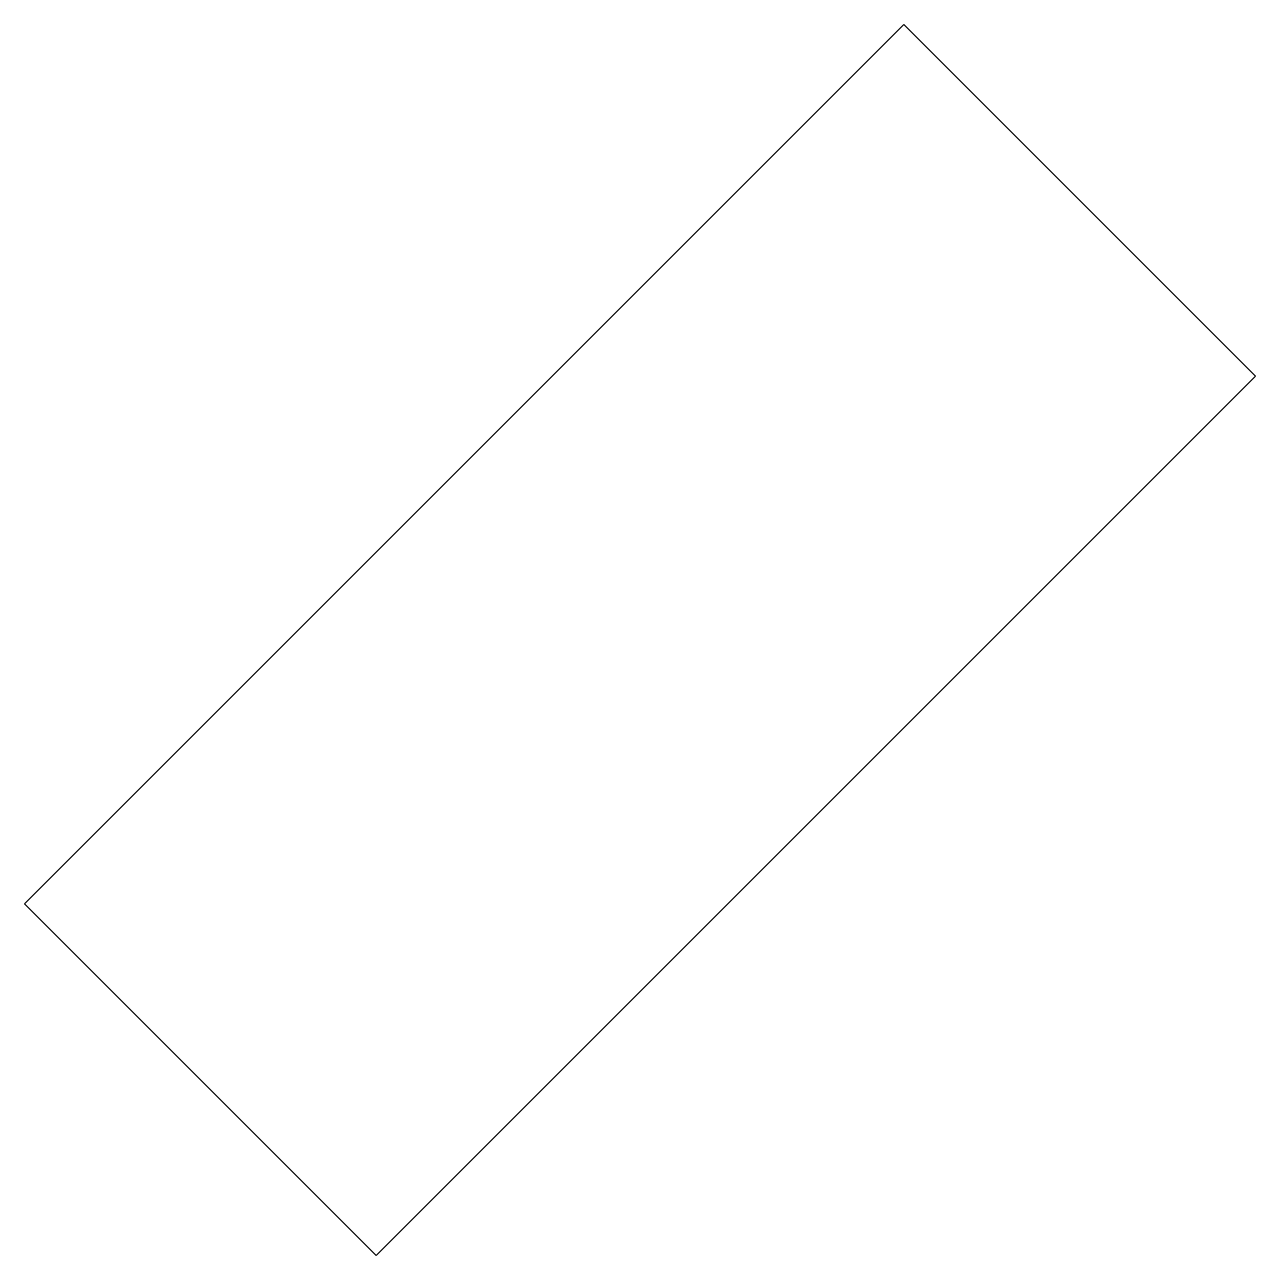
# Model space of a CAD drawing. Header units: millimetres. Extents: x 0 to 49.5, y 0 to 49.5.
import ezdxf

# ---------------------------------------------------------------- set-up
doc = ezdxf.new("R2010")
doc.units = ezdxf.units.MM

msp = doc.modelspace()

# ---------------------------------------------------------------- linework, layer by layer
msp.add_lwpolyline([(0, 14.142), (14.142, 0), (49.497, 35.355), (35.355, 49.497)], close=True)

doc.saveas('drawing.dxf')
